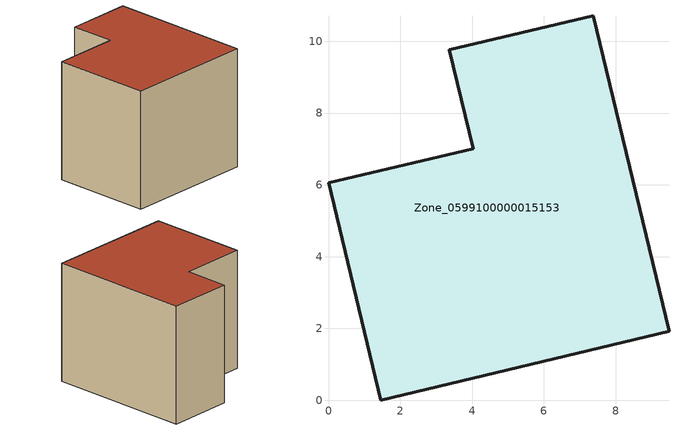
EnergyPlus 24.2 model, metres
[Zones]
Zone_0599100000015153
 floor ground (C_G): 0,6.05 4.03,7.01 3.37,9.76 7.37,10.71 9.48,1.92 1.46,0 z0
 wall outside (C_F): 4.03,7.01 0,6.05 1.46,0 9.48,1.92 7.37,10.71 3.37,9.76 4.03,7.01 z0:7.49
 roof outside (C_R): 7.37,10.71 3.37,9.76 4.03,7.01 0,6.05 1.46,0 9.48,1.92 z7.49
[BUILDING]
Pand.0599100000015153: North Axis=0; Terrain=City; Loads Convergence Tolerance Value=0.04; Temperature Convergence Tolerance Value=0.4; Solar Distribution=FullExterior; Maximum Number of Warmup Days=25; Minimum Number of Warmup Days=1
[Site:Location]
Rotterdam.The.Hague.AP_ZH_NLD Design_Conditions: Latitude=51.96; Longitude=4.45; Time Zone=1; Elevation=-4.5
[SITE:GROUNDTEMPERATURE:BUILDINGSURFACE]
18, 18, 18, 18, 18, 18, 18, 18, 18, 18, 18, 18
[MATERIAL] Thermal Absorptance=0.9; Solar Absorptance=0.7; Visible Absorptance=0.7
Name | Roughness | Thickness | Conductivity | Density | Specific Heat
G.TI.1965-1974 | MediumSmooth | 0.15 | 0.882353 | 540 | 1210
F.TI.1965-1974 | Rough | 0.3 | 0.697674 | 1920 | 840
R.TI.1965-1974 | MediumRough | 0.2 | 0.232558 | 1500 | 1000
[CONSTRUCTION]
C_G: G.TI.1965-1974
C_F: F.TI.1965-1974
C_R: R.TI.1965-1974
[ZONE]
Zone_0599100000015153: Type=1; Multiplier=1; Ceiling Height=Autocalculate; Volume=Autocalculate; Floor Area=autocalculate; Part of Total Floor Area=Yes
[ZONEINFILTRATION:DESIGNFLOWRATE]
Infil_Zone_0599100000015153: Zone or ZoneList or Space or SpaceList=Zone_0599100000015153; Schedule=AlwaysOn; Design Flow Rate Calculation Method=Flow/Area; Flow Rate per Floor Area=0.003; Constant Term Coefficient=1; Temperature Term Coefficient=0; Velocity Term Coefficient=0; Velocity Squared Term Coefficient=0
[HVACTEMPLATE:ZONE:IDEALLOADSAIRSYSTEM]
Zone_0599100000015153: Maximum Heating Supply Air Temperature=50; Minimum Cooling Supply Air Temperature=13; Maximum Heating Supply Air Humidity Ratio=0.0156; Minimum Cooling Supply Air Humidity Ratio=0.0077; Heating Limit=NoLimit; Cooling Limit=NoLimit; Dehumidification Control Type=ConstantSensibleHeatRatio; Cooling Sensible Heat Ratio=0.7; Dehumidification Setpoint=60; Humidification Control Type=None; Humidification Setpoint=30; Outdoor Air Method=None; Outdoor Air Flow Rate per Person=0.00944; Outdoor Air Flow Rate per Zone Floor Area=0; Outdoor Air Flow Rate per Zone=0; Demand Controlled Ventilation Type=None; Outdoor Air Economizer Type=NoEconomizer; Heat Recovery Type=None; Sensible Heat Recovery Effectiveness=0.7; Latent Heat Recovery Effectiveness=0.65
[ZONECONTROL:THERMOSTAT]
ThermostatControl_Zone_0599100000015153: Zone or ZoneList=Zone_0599100000015153; Control Type Schedule=DualSetpointControlType; Control 1=Thermostat_Zone_0599100000015153; Temperature Difference Between Cutout And Setpoint=0
[THERMOSTATSETPOINT:DUALSETPOINT]
Thermostat_Zone_0599100000015153: Heating Setpoint Temperature Schedule=HeatingSetpoint_Zone_0599100000015153; Cooling Setpoint Temperature Schedule=CoolingSetpoint_Zone_0599100000015153
[SCHEDULE:COMPACT]
HeatingSetpoint_Zone_0599100000015153: Through: 12/31, For: AllDays, Until: 24:00, 21
CoolingSetpoint_Zone_0599100000015153: Through: 12/31, For: AllDays, Until: 24:00, 24
DualSetpointControlType: Through: 12/31, For: AllDays, Until: 24:00, 4
AlwaysOn: Through: 12/31, For: AllDays, Until: 24:00, 1
